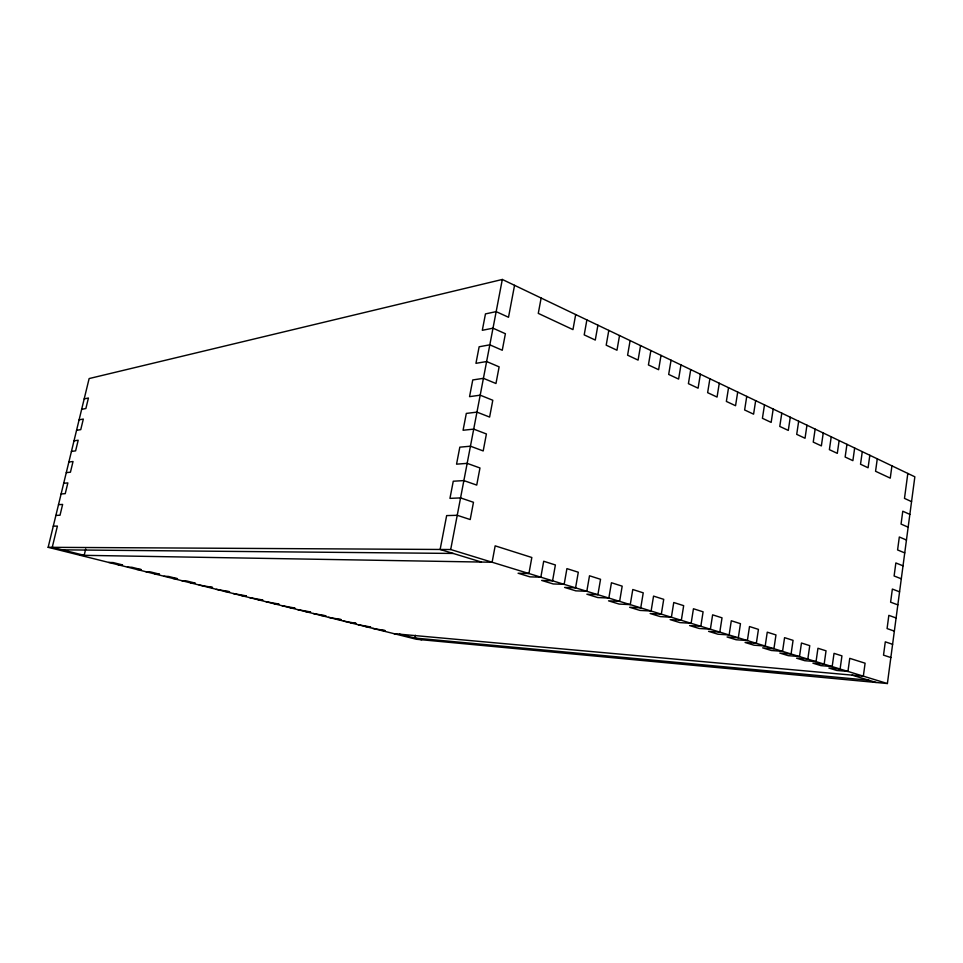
<?xml version="1.0" encoding="UTF-8"?>
<svg xmlns="http://www.w3.org/2000/svg" width="963" height="963" viewBox="0 0 963 963"><rect width="100%" height="100%" fill="white"/><g stroke="black" fill="none" stroke-linecap="round" stroke-linejoin="round"><path stroke-width="1.44" d="M907.82 473.447L904.486 498.389L911.552 501.627M887.392 683.537L914.85 476.805L502.313 279.463L89.126 378.567L48.15 547.309L416.401 639.263L887.392 683.537L450.696 549.524L48.15 547.309M891.931 465.839L890.257 478.142L875.56 471.268L877.281 458.833M862.282 451.659L860.525 464.226L868.084 467.765L869.83 455.27M846.946 444.328L845.141 457.028L852.881 460.651L854.663 448.012M839.134 440.585L837.304 453.356L829.384 449.649L831.238 436.805M823.245 432.989L821.367 445.893L813.241 442.101L815.143 429.113M798.676 421.228L796.714 434.361L805.032 438.249L806.958 425.201M790.286 417.22L788.3 430.413L779.777 426.428L781.787 413.151M773.193 409.046L771.158 422.396L762.419 418.303L764.49 404.881M755.666 400.656L753.584 414.162L744.628 409.973L746.746 396.395M737.706 392.061L735.551 405.724L726.367 401.427L728.546 387.692M719.277 383.25L717.062 397.069L707.636 392.663L709.887 378.76M700.366 374.21L698.091 388.185L688.413 383.659L690.724 369.599M680.961 364.917L678.614 379.073L668.683 374.426L671.067 360.186M661.027 355.395L658.62 369.708L648.424 364.941L650.868 350.532M640.564 345.597L638.084 360.102L627.599 355.191L630.115 340.601M619.534 335.533L616.97 350.219L606.196 345.175L608.797 330.405M597.915 325.193L595.278 340.059L584.204 334.871L586.876 319.921M575.681 314.564L572.961 329.611L538.281 313.384L541.134 298.036M514.555 285.325L508.512 317.272L496.162 311.627L485.472 313.902L482.307 330.297L493.008 328.19L505.394 333.728L502.265 350.255L489.818 344.826L479.141 346.776L475.951 363.328L486.628 361.534L499.123 366.855L495.969 383.515L483.426 378.327L472.761 379.952L469.547 396.648L480.2 395.179L492.791 400.259L489.613 417.075L476.962 412.116L466.321 413.416L463.071 430.256L473.712 429.113L486.411 433.964L483.197 450.937L470.45 446.206L459.82 447.169L456.546 464.166L467.163 463.359L479.971 467.97L476.733 485.087L463.877 480.597L453.26 481.223L449.962 498.365L460.567 497.907L473.471 502.289L470.209 519.551L457.244 515.301L446.651 515.59L440.127 549.464L481.392 562.043M450.696 549.524L502.313 279.463M415.342 635.291L414.8 638.036L868.819 680.227M85.719 548.922L84.19 555.326L52.243 547.333L57.395 526.075L53.278 526.183M84.19 398.911L88.427 398.008L85.876 408.517L81.65 409.359M79.11 419.832L83.324 419.061L80.76 429.63L76.559 430.329M73.995 440.861L78.196 440.223L75.62 450.853L71.431 451.43M68.867 462.023L73.032 461.506L70.443 472.195L66.278 472.64M63.702 483.294L67.855 482.908L65.243 493.658L61.102 493.971M58.502 504.672L62.631 504.431L60.019 515.229L55.902 515.41M62.258 549.837L453.152 553.436M79.977 555.254L492.117 562.236L495.163 545.852L531.829 557.493L528.928 573.527L518.082 573.238L529.963 576.861L540.845 577.186L543.698 561.248L555.386 564.968L552.581 580.785L541.663 580.436L553.207 583.951L564.162 584.336L566.918 568.627L578.294 572.227L575.573 587.839L564.595 587.43L575.814 590.849L586.816 591.294L589.5 575.778L600.539 579.293L597.903 594.689L586.876 594.219L597.782 597.554L608.845 598.047L611.445 582.747L622.182 586.154L619.63 601.357L608.544 600.84L619.161 604.078L630.259 604.62L632.787 589.512L643.236 592.835L640.756 607.846L629.633 607.268L639.974 610.422L651.108 611.024L653.552 596.109L663.724 599.335L661.316 614.153L650.169 613.527L660.221 616.597L671.392 617.247L673.763 602.513L683.67 605.655L681.335 620.292L670.152 619.63L679.95 622.616L691.145 623.302L693.444 608.76L703.098 611.818L700.823 626.275L689.616 625.565L699.162 628.478L710.381 629.212L712.62 614.839L722.021 617.825L719.806 632.101L708.587 631.355L717.892 634.196L729.123 634.966L731.302 620.762L740.463 623.675L738.308 637.783L727.077 636.988L736.141 639.757L747.384 640.564L749.503 626.54L758.435 629.381L756.34 643.32L745.097 642.49L753.945 645.186L765.188 646.029L767.258 632.173L775.973 634.942L773.927 648.713L762.684 647.858L771.315 650.482L782.558 651.361L784.568 637.662L793.067 640.359L791.08 653.973L779.837 653.083L788.252 655.659L799.507 656.561L801.457 643.019L809.751 645.655L807.825 659.113L796.57 658.198L804.791 660.702L816.046 661.641L817.948 648.255L826.037 650.819L824.159 664.133L812.916 663.182L820.945 665.626L832.176 666.589L834.03 653.359L841.939 655.863L840.109 669.02L828.878 668.045L836.715 670.441L847.946 671.428L849.751 658.343L865.099 663.206L863.342 676.146L394.06 633.69M108.747 562.44L113.092 562.561L122.554 564.92L118.172 564.8M127.501 567.123L131.919 567.267L141.2 569.59L136.746 569.434M145.919 571.721L150.409 571.89L159.521 574.177L154.995 573.996M163.999 576.235L168.549 576.44L177.505 578.679L172.919 578.462M181.766 580.677L186.377 580.894L195.176 583.096L190.53 582.868M199.209 585.035L212.534 587.442L207.827 587.177M216.362 589.32L229.591 591.703L224.824 591.426M233.215 593.521L246.347 595.892L241.532 595.603M249.778 597.662L262.827 600.021L257.952 599.696M266.053 601.719L279.017 604.066L274.094 603.729M282.063 605.727L294.943 608.05L289.971 607.689M297.808 609.651L310.592 611.962L305.584 611.589M313.288 613.515L325.988 615.814L320.932 615.429M328.515 617.319L341.131 619.606L336.039 619.197M343.49 621.063L356.033 623.338L350.893 622.905M358.236 624.734L370.683 626.997L365.519 626.552M372.729 628.358L385.104 630.609L379.904 630.151M399.296 634.16L421.698 639.757M852.111 675.135L876.198 682.478M890.847 657.548L883.516 655.141L885.298 641.84L892.605 644.307M894.362 631.126L887.079 628.574L888.837 615.357L896.108 617.981M897.841 604.872L890.606 602.188L892.364 589.067L899.574 591.824M901.308 578.811L894.109 575.982L895.855 562.946L903.029 565.835M904.739 552.906L897.588 549.945L899.322 536.993L906.46 540.026M908.157 527.182L901.055 524.077L902.776 511.221L909.854 514.386"/></g></svg>
